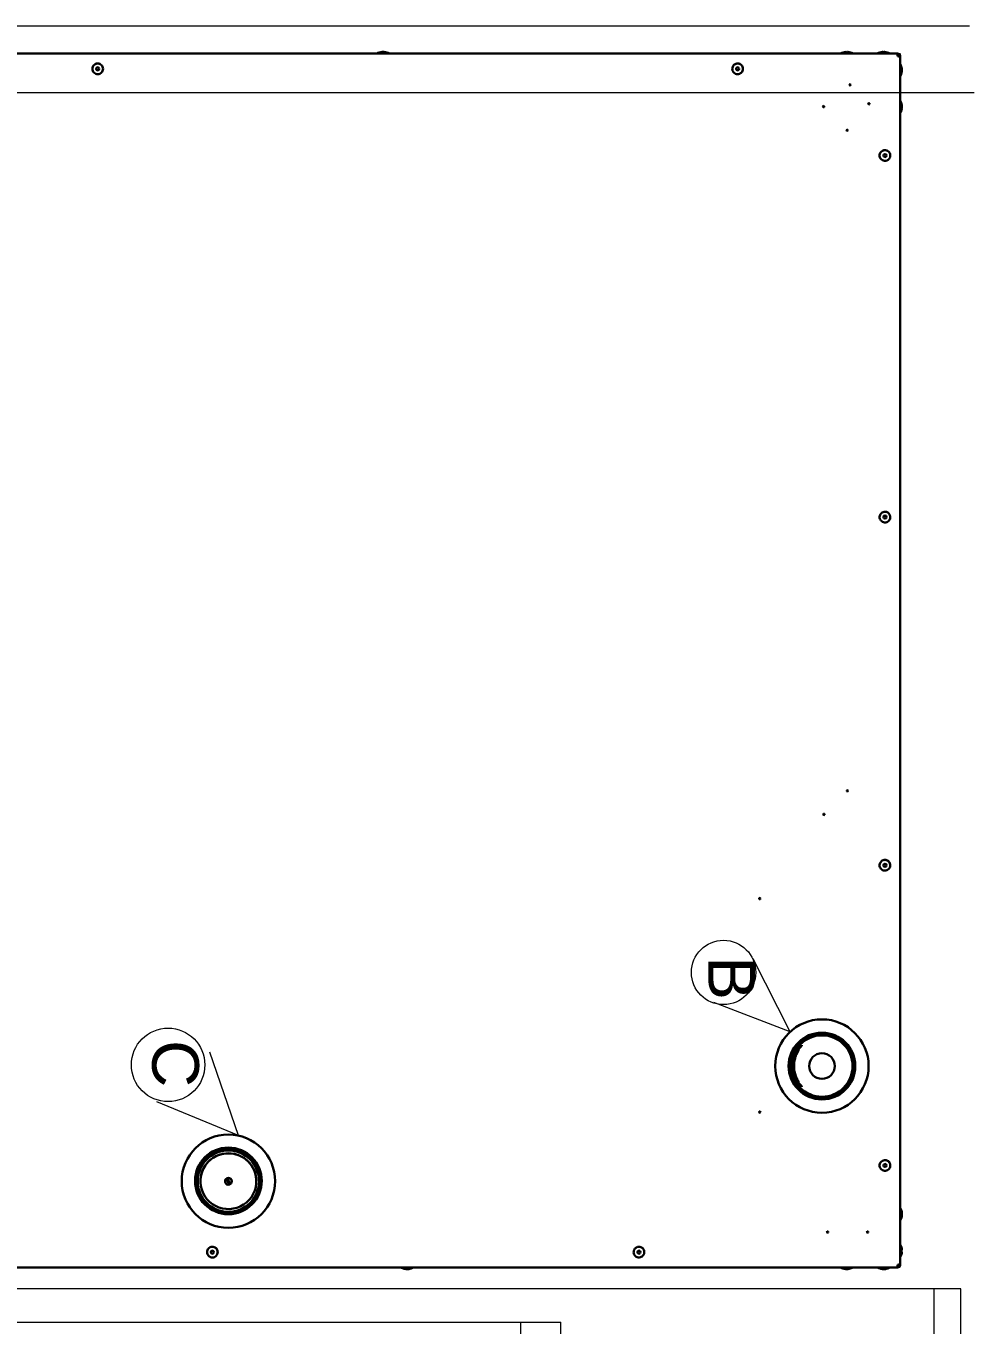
# Model space of a CAD drawing. Header units: millimetres. Extents: x -159872 to 386485, y -250577 to 158966.
# Drawn here: x 370505 to 371216, y 14256 to 15229 of the extents above; entities that cross this region are included whole.
import ezdxf

# ---------------------------------------------------------------- set-up
doc = ezdxf.new("R2010")
doc.units = ezdxf.units.MM
doc.layers.get('0').update_dxf_attribs({"lineweight": 25})
doc.layers.add('LDS-equipment-kitchen equipment', color=3, linetype='Continuous', lineweight=13)
doc.styles.add('Arial', font='Arial.ttf')

# ---------------------------------------------------------------- blocks, each defined once
blk = doc.blocks.new('Group-325')
at = {"layer": 'LDS-equipment-kitchen equipment', "lineweight": 5}
for p, q in [((310532.84, 50740.28), (309532.84, 50740.28)), ((309532.84, 50740.28), (309532.84, 50040.28)), ((310512.84, 50060.28), (310512.84, 50740.28)), ((310532.84, 50040.28), (310532.84, 50740.28)), ((309532.84, 50060.28), (310512.84, 50060.28)), ((309532.84, 50040.28), (310532.84, 50040.28))]:
    blk.add_line(p, q, dxfattribs=at)
at = {"layer": 'LDS-equipment-kitchen equipment', "linetype": 'Continuous', "lineweight": 5, "transparency": 33554534}
for p, q in [((309557.84, 50715.28), (310232.84, 50715.28)), ((309557.84, 50715.28), (309557.84, 50065.28)), ((309587.84, 50715.28), (309587.84, 50065.28)), ((310202.84, 50065.28), (310202.84, 50715.28)), ((310232.84, 50065.28), (310232.84, 50715.28)), ((309557.84, 50685.28), (310232.84, 50685.28)), ((309557.84, 50095.28), (310232.84, 50095.28)), ((309557.84, 50065.28), (310232.84, 50065.28))]:
    blk.add_line(p, q, dxfattribs=at)
at = {"layer": 'LDS-equipment-kitchen equipment', "linetype": 'Continuous', "lineweight": 5, "transparency": 33554559}
for p, q in [((310202.84, 50095.28), (309587.84, 50685.28)), ((310202.84, 50685.28), (309587.84, 50095.28))]:
    blk.add_line(p, q, dxfattribs=at)
at = {"layer": 'LDS-equipment-kitchen equipment', "linetype": 'Continuous', "lineweight": 5, "transparency": 33554534, "flags": 128}
for points in [[(310232.84, 50665.28), (310232.84, 50695.28), (310507.84, 50695.28), (310507.84, 50665.28), (310232.84, 50665.28)], [(310232.84, 50065.28), (310232.84, 50095.28), (310507.84, 50095.28), (310507.84, 50065.28), (310232.84, 50065.28)]]:
    blk.add_lwpolyline(points, close=True, dxfattribs=at)
blk = doc.blocks.new('SW_NOTE_0_5r')
at = {"color": 7, "linetype": 'Continuous', "lineweight": 5}
for q in [(409.565, 201.703), (412.834, 198.748)]:
    blk.add_line((415.03, 204.463), q, dxfattribs=at)
blk.add_circle((410.572, 199.47), 2.412, dxfattribs=at)
at = {"color": 7, "insert": (409.376, 201.831), "char_height": 3.5, "attachment_point": 1, "line_spacing_factor": 1.004016, "style": 'Arial'}
blk.add_mtext('B', dxfattribs=at)
blk = doc.blocks.new('SW_NOTE_0_6r')
at = {"color": 7, "linetype": 'Continuous', "lineweight": 5}
for q in [(416.537, 160.948), (420.261, 156.97)]:
    blk.add_line((422.801, 163.08), q, dxfattribs=at)
blk.add_circle((417.502, 157.807), 2.755, dxfattribs=at)
at = {"color": 7, "insert": (415.646, 160.114), "char_height": 3.5, "attachment_point": 1, "line_spacing_factor": 1.004016, "style": 'Arial'}
blk.add_mtext('C', dxfattribs=at)
blk = doc.blocks.new('Group-327')
at = {"layer": 'LDS-equipment-kitchen equipment', "linetype": 'Continuous', "lineweight": 13}
blk.add_line((309719.47, 51666.01), (310487.8, 51666.01), dxfattribs=at)
at = {"layer": 'LDS-equipment-kitchen equipment', "linetype": 'Continuous', "lineweight": 30}
for p, q in [((310485.47, 51666.27), (309731.47, 51666.27)), ((310485.47, 51666.27), (310485.47, 51664.27)), ((310486.47, 51664.27), (310486.47, 51663.98)), ((310487.47, 51663.98), (310486.47, 51663.98)), ((310487.47, 51664.27), (310487.47, 51663.98)), ((310487.47, 51663.98), (310487.47, 51663.27)), ((310487.47, 51663.27), (310487.47, 50759.27)), ((310411.22, 50918.92), (310411.22, 50919.13)), ((310413.72, 50922.69), (310413.72, 50922.94)), ((310411.22, 50895.41), (310411.22, 50895.62)), ((310413.72, 50891.6), (310413.72, 50891.85)), ((309962.47, 50821.01), (309962.47, 50820.96)), ((309980.97, 50820.94), (309980.97, 50820.77)), ((309982.05, 50822.82), (309982.05, 50822.89)), ((309982.05, 50822.89), (309984.16, 50818.45)), ((309982.14, 50822.62), (309984.07, 50818.54)), ((309982.77, 50823.23), (309982.77, 50823.16)), ((309984.79, 50818.88), (309982.86, 50822.96)), ((309985.97, 50820.77), (309985.97, 50820.94)), ((310004.47, 50820.96), (310004.47, 50821.01)), ((309984.16, 50818.45), (309984.16, 50818.38)), ((309668.47, 50756.27), (310485.47, 50756.27)), ((310114.95, 50755.39), (310115.41, 50755.29)), ((310485.47, 50758.27), (310485.47, 50756.27)), ((310486.47, 50758.56), (310486.47, 50758.27)), ((310487.47, 50758.56), (310486.47, 50758.56)), ((310487.47, 50759.27), (310487.47, 50758.56)), ((310487.47, 50758.56), (310487.47, 50758.27))]:
    blk.add_line(p, q, dxfattribs=at)
at = {"layer": 'LDS-equipment-kitchen equipment', "linetype": 'Continuous', "lineweight": 30, "flags": 128}
blk.add_lwpolyline([(309997.02, 50805.01), (309999, 50806.91), (310000.71, 50809.04), (310002.13, 50811.39), (310003.23, 50813.89), (310003.98, 50816.52), (310004.39, 50819.22), (310004.44, 50821.95), (310004.13, 50824.66), (310003.47, 50827.31), (310002.47, 50829.86), (310001.14, 50832.25), (309999.5, 50834.44), (309997.6, 50836.41), (309995.45, 50838.11), (309993.09, 50839.52), (309990.58, 50840.61), (309987.94, 50841.37), (309985.22, 50841.77), (309982.47, 50841.82), (309979.74, 50841.52), (309977.08, 50840.86), (309974.52, 50839.86), (309972.12, 50838.53), (309969.91, 50836.91), (309967.93, 50835.01), (309966.22, 50832.88), (309964.8, 50830.54), (309963.71, 50828.03), (309962.95, 50825.41), (309962.54, 50822.7), (309962.49, 50819.97), (309962.8, 50817.26), (309963.46, 50814.61), (309964.47, 50812.07), (309965.8, 50809.67), (309967.43, 50807.48), (309969.33, 50805.51), (309971.48, 50803.81), (309973.84, 50802.4), (309976.36, 50801.31), (309979, 50800.55), (309981.71, 50800.15), (309984.46, 50800.1), (309987.19, 50800.41), (309989.85, 50801.07), (309992.41, 50802.07), (309994.81, 50803.39), (309997.02, 50805.01)], dxfattribs=at)
at = {"layer": 'LDS-equipment-kitchen equipment', "linetype": 'Continuous', "lineweight": 30}
for centre, radius in [((309885.47, 51654.77), 1.15), ((309885.47, 51654.77), 1.1), ((310365.47, 51654.77), 1.15), ((310365.47, 51654.77), 1.1), ((310449.83, 51642.77), 0.5), ((310463.97, 51628.63), 0.5), ((310429.97, 51626.45), 0.5), ((310447.65, 51608.77), 0.5), ((310475.97, 51589.77), 1.15), ((310475.97, 51589.77), 1.1), ((310475.97, 51318.77), 1.15), ((310475.97, 51318.77), 1.1), ((310447.85, 51113.57), 0.5), ((310430.17, 51095.89), 0.5), ((310475.97, 51057.77), 1.15), ((310475.97, 51057.77), 1.1), ((310382.02, 51032.81), 0.5), ((310428.72, 50907.27), 35), ((310428.72, 50907.27), 25), ((310428.72, 50907.27), 24), ((310428.72, 50907.27), 23), ((310428.72, 50907.27), 9.61), ((310382.02, 50872.81), 0.5), ((309983.47, 50820.97), 35), ((309983.47, 50821.17), 25), ((309983.47, 50821.17), 24), ((309983.47, 50820.97), 23), ((310475.97, 50832.77), 1.15), ((310475.97, 50832.77), 1.1), ((310432.97, 50782.77), 0.5), ((310462.97, 50782.77), 0.5), ((309971.47, 50767.77), 1.15), ((309971.47, 50767.77), 1.1), ((310291.47, 50767.77), 1.15), ((310291.47, 50767.77), 1.1)]:
    blk.add_circle(centre, radius, dxfattribs=at)
for centre, radius, start, end in [((310099.47, 51657.47), 10, 94.06604, 118.35767), ((310099.46, 51657.47), 10, 61.64233, 85.97479), ((310447.42, 51657.47), 10, 93.58682, 118.35767), ((310447.4, 51657.47), 10, 61.64233, 86.4119), ((310474.92, 51657.47), 10, 93.80382, 118.35767), ((310474.9, 51657.47), 10, 61.64233, 86.20627), ((310485.47, 51664.27), 2, 0, 90), ((310485.47, 51664.27), 1, 0, 90), ((310478.67, 51653.71), 10, 4.82234, 28.35767), ((310478.67, 51653.72), 10, 331.64233, 355.21466), ((310478.67, 51626.21), 10, 7.7502, 28.35767), ((310478.67, 51626.22), 10, 331.64233, 352.35641), ((309983.47, 50820.92), 21, 0.24312, 179.75688), ((309983.47, 50820.93), 2.5, 0.22008, 179.77992), ((309983.46, 50820.77), 2.49, 124.41604, 286.33449), ((309983.46, 50820.82), 2.51, 105.95747, 124.3073), ((309983.47, 50820.77), 2.49, 304.41604, 106.33449), ((309983.47, 50820.86), 2.51, 285.95747, 304.3073), ((310478.67, 50796.32), 10, 3.81474, 28.35767), ((310478.67, 50796.33), 10, 331.64233, 356.19577), ((310478.67, 50768.82), 10, 3.47834, 28.35767), ((310478.67, 50768.83), 10, 331.64233, 356.50671), ((310117.47, 50765.07), 10, 241.64233, 246.47117), ((310117.46, 50765.07), 10, 281.98322, 289.57977), ((310117.46, 50765.07), 10, 290.61825, 298.35767), ((310474.92, 50765.07), 10, 241.64233, 251.39272), ((310474.9, 50765.07), 10, 288.57758, 298.35767), ((310485.47, 50758.27), 1, 270, 0), ((310485.47, 50758.27), 2, 270, 0)]:
    blk.add_arc(centre, radius, start, end, dxfattribs=at)
for points, knots in [([(310101.3, 51666.27), (310100.95, 51666.57), (310100.21, 51667.22), (310099.31, 51667.6), (310098.83, 51667.41), (310098.77, 51667.39)], [0, 0, 0, 0, 0.43341, 0.932907, 1, 1, 1, 1]), ([(310099.47, 51667.31), (310099.64, 51667.37), (310100.36, 51667.61), (310101.37, 51667.18), (310102.11, 51666.49), (310102.34, 51666.27)], [0, 0, 0, 0, 0.177628, 0.741204, 1, 1, 1, 1]), ([(310445.74, 51666.27), (310445.9, 51666.58), (310446.24, 51667.25), (310446.83, 51667.62), (310447.22, 51667.22), (310447.41, 51667.02)], [0, 0, 0, 0, 0.304772, 0.656015, 1, 1, 1, 1]), ([(310448.03, 51667.43), (310448.01, 51667.44), (310447.75, 51667.6), (310447.35, 51667.17), (310447.01, 51666.48), (310446.91, 51666.27)], [0, 0, 0, 0, 0.02968, 0.694646, 1, 1, 1, 1]), ([(310472.52, 51666.27), (310472.79, 51666.58), (310473.37, 51667.24), (310474.21, 51667.6), (310474.73, 51667.31), (310474.91, 51667.21)], [0, 0, 0, 0, 0.359654, 0.774148, 1, 1, 1, 1]), ([(310475.56, 51667.42), (310475.53, 51667.43), (310475.06, 51667.6), (310474.38, 51667.17), (310473.8, 51666.49), (310473.62, 51666.27)], [0, 0, 0, 0, 0.050904, 0.701325, 1, 1, 1, 1]), ([(309887.34, 51658.3), (309887.3, 51658.32), (309887.17, 51658.39), (309886.78, 51658.56), (309885.99, 51658.79), (309884.83, 51658.78), (309883.74, 51658.47), (309883.21, 51658.04), (309883.03, 51657.89)], [0, 0, 0, 0, 0.028364, 0.097227, 0.282305, 0.558611, 0.847509, 1, 1, 1, 1]), ([(310367.45, 51658.24), (310367.41, 51658.26), (310367.28, 51658.34), (310366.89, 51658.52), (310366.11, 51658.77), (310364.95, 51658.8), (310363.85, 51658.52), (310363.31, 51658.11), (310363.13, 51657.96)], [0, 0, 0, 0, 0.028364, 0.097227, 0.282305, 0.558611, 0.847509, 1, 1, 1, 1]), ([(310485.47, 51664.27), (310485.7, 51664.19), (310486.17, 51664.04), (310486.79, 51663.82), (310487.25, 51663.59), (310487.44, 51663.41), (310487.46, 51663.3), (310487.47, 51663.27)], [0, 0, 0, 0, 0.225341, 0.450723, 0.676104, 0.901486, 1, 1, 1, 1]), ([(310487.47, 51657.38), (310487.77, 51656.91), (310488.42, 51655.88), (310488.79, 51654.59), (310488.58, 51653.86), (310488.54, 51653.71)], [0, 0, 0, 0, 0.410929, 0.884517, 1, 1, 1, 1]), ([(310488.57, 51652.89), (310488.6, 51653.02), (310488.8, 51653.91), (310488.37, 51655.18), (310487.68, 51656.19), (310487.47, 51656.51)], [0, 0, 0, 0, 0.104972, 0.71834, 1, 1, 1, 1]), ([(310487.47, 51630.69), (310487.77, 51630.07), (310488.41, 51628.74), (310488.79, 51627.16), (310488.61, 51626.3), (310488.6, 51626.21)], [0, 0, 0, 0, 0.437753, 0.942256, 1, 1, 1, 1]), ([(310488.49, 51624.9), (310488.56, 51625.25), (310488.8, 51626.58), (310488.37, 51628.43), (310487.68, 51629.74), (310487.47, 51630.15)], [0, 0, 0, 0, 0.195702, 0.746892, 1, 1, 1, 1]), ([(310478.25, 51593.05), (310478.22, 51593.07), (310478.1, 51593.16), (310477.72, 51593.38), (310476.97, 51593.69), (310475.82, 51593.83), (310474.7, 51593.65), (310474.12, 51593.29), (310473.92, 51593.16)], [0, 0, 0, 0, 0.028364, 0.097227, 0.282305, 0.558611, 0.847509, 1, 1, 1, 1]), ([(310478.7, 51321.68), (310478.67, 51321.71), (310478.57, 51321.81), (310478.23, 51322.08), (310477.53, 51322.51), (310476.41, 51322.81), (310475.28, 51322.79), (310474.65, 51322.52), (310474.44, 51322.42)], [0, 0, 0, 0, 0.028364, 0.097227, 0.282305, 0.558611, 0.847509, 1, 1, 1, 1]), ([(310479.21, 51060.1), (310479.19, 51060.14), (310479.1, 51060.26), (310478.82, 51060.59), (310478.22, 51061.14), (310477.17, 51061.65), (310476.06, 51061.85), (310475.4, 51061.7), (310475.17, 51061.65)], [0, 0, 0, 0, 0.028364, 0.097227, 0.282305, 0.558611, 0.847509, 1, 1, 1, 1]), ([(310413.72, 50891.6), (310413.18, 50892.13), (310412.12, 50893.19), (310410.6, 50895.18), (310409.25, 50897.46), (310408.2, 50899.88), (310407.47, 50902.38), (310407.03, 50904.85), (310406.9, 50907.4), (310407.06, 50909.9), (310407.49, 50912.25), (310408.15, 50914.48), (310409.03, 50916.59), (310410.25, 50918.84), (310411.85, 50921.06), (310413.09, 50922.31), (310413.72, 50922.94)], [0, 0, 0, 0, 0.079945, 0.159859, 0.236728, 0.313508, 0.376715, 0.439876, 0.503312, 0.56675, 0.625699, 0.684683, 0.74858, 0.812522, 0.906226, 1, 1, 1, 1]), ([(310413.72, 50922.69), (310413.2, 50922.16), (310412.18, 50921.08), (310410.71, 50919.07), (310409.41, 50916.78), (310408.4, 50914.35), (310407.72, 50911.86), (310407.32, 50909.39), (310407.23, 50906.84), (310407.42, 50904.36), (310407.88, 50902.02), (310408.61, 50899.62), (310409.68, 50897.23), (310411.4, 50894.36), (310412.82, 50892.82), (310413.72, 50891.85)], [0, 0, 0, 0, 0.080623, 0.161213, 0.239164, 0.317027, 0.381621, 0.446171, 0.510973, 0.57578, 0.636535, 0.697326, 0.778567, 0.859905, 1, 1, 1, 1]), ([(310411.22, 50895.41), (310410.82, 50896.02), (310410.14, 50897.05), (310409.15, 50899.08), (310408.44, 50900.99), (310407.93, 50902.99), (310407.61, 50904.97), (310407.48, 50907.03), (310407.58, 50909.69), (310408.17, 50912.89), (310409.22, 50915.67), (310410.23, 50917.61), (310410.84, 50918.58), (310411.15, 50919.04), (310411.22, 50919.13)], [0, 0, 0, 0, 0.118098, 0.202149, 0.286136, 0.354815, 0.42345, 0.492365, 0.561277, 0.68907, 0.824327, 0.902463, 0.980597, 1, 1, 1, 1]), ([(310411.22, 50918.92), (310410.83, 50918.29), (310410.17, 50917.21), (310409.23, 50915.14), (310408.56, 50913.19), (310408.08, 50911.17), (310407.81, 50909.19), (310407.72, 50907.13), (310407.86, 50904.49), (310408.49, 50901.32), (310409.79, 50897.98), (310410.73, 50896.42), (310411.22, 50895.62)], [0, 0, 0, 0, 0.120634, 0.207192, 0.293682, 0.364098, 0.434472, 0.505091, 0.575711, 0.708271, 0.850079, 1, 1, 1, 1]), ([(310479.65, 50834.31), (310479.64, 50834.35), (310479.58, 50834.49), (310479.38, 50834.87), (310478.92, 50835.55), (310478.01, 50836.28), (310476.97, 50836.72), (310476.3, 50836.73), (310476.06, 50836.73)], [0, 0, 0, 0, 0.028364, 0.097227, 0.282305, 0.558611, 0.847509, 1, 1, 1, 1]), ([(309982.05, 50822.82), (309982.05, 50822.82), (309982.05, 50822.82), (309982.05, 50822.81), (309982.07, 50822.78), (309982.08, 50822.74), (309982.11, 50822.68), (309982.13, 50822.64), (309982.14, 50822.62)], [0, 0, 0, 0, 0.026107, 0.236658, 0.364129, 0.578975, 0.793734, 1, 1, 1, 1]), ([(309982.86, 50822.96), (309982.86, 50822.96), (309982.85, 50822.99), (309982.82, 50823.04), (309982.8, 50823.09), (309982.79, 50823.13), (309982.78, 50823.15), (309982.77, 50823.16), (309982.77, 50823.16)], [0, 0, 0, 0, 0.059154, 0.278841, 0.497451, 0.636149, 0.847325, 1, 1, 1, 1]), ([(309984.07, 50818.54), (309984.07, 50818.54), (309984.08, 50818.51), (309984.11, 50818.47), (309984.13, 50818.42), (309984.15, 50818.39), (309984.16, 50818.38), (309984.16, 50818.38), (309984.16, 50818.38)], [0, 0, 0, 0, 0.054508, 0.274299, 0.493057, 0.709231, 0.922481, 1, 1, 1, 1]), ([(309984.88, 50818.72), (309984.88, 50818.72), (309984.88, 50818.72), (309984.87, 50818.74), (309984.85, 50818.78), (309984.82, 50818.83), (309984.8, 50818.86), (309984.79, 50818.88)], [0, 0, 0, 0, 0.158714, 0.369193, 0.580835, 0.794899, 1, 1, 1, 1]), ([(310487.47, 50798.75), (310487.77, 50798.47), (310488.43, 50797.88), (310488.8, 50797.03), (310488.51, 50796.51), (310488.41, 50796.33)], [0, 0, 0, 0, 0.361108, 0.77728, 1, 1, 1, 1]), ([(310488.61, 50795.67), (310488.62, 50795.71), (310488.79, 50796.18), (310488.36, 50796.88), (310487.68, 50797.46), (310487.47, 50797.64)], [0, 0, 0, 0, 0.051752, 0.701592, 1, 1, 1, 1]), ([(310295.42, 50768.39), (310295.41, 50768.43), (310295.39, 50768.58), (310295.29, 50769), (310294.99, 50769.76), (310294.29, 50770.69), (310293.39, 50771.37), (310292.73, 50771.53), (310292.5, 50771.59)], [0, 0, 0, 0, 0.028364, 0.097227, 0.282305, 0.558611, 0.847509, 1, 1, 1, 1]), ([(309975.45, 50767.44), (309975.45, 50767.49), (309975.47, 50767.64), (309975.47, 50768.07), (309975.36, 50768.88), (309974.9, 50769.94), (309974.18, 50770.81), (309973.58, 50771.13), (309973.37, 50771.24)], [0, 0, 0, 0, 0.028364, 0.097227, 0.282305, 0.558611, 0.847509, 1, 1, 1, 1]), ([(310487.47, 50769.7), (310487.78, 50769.66), (310488.45, 50769.57), (310488.78, 50769.41), (310488.39, 50769.26), (310487.69, 50769.17), (310487.47, 50769.15)], [0, 0, 0, 0, 0.232642, 0.500758, 0.842891, 1, 1, 1, 1]), ([(310488.64, 50768.23), (310488.64, 50768.23), (310488.79, 50768.29), (310488.36, 50768.39), (310487.68, 50768.48), (310487.47, 50768.51)], [0, 0, 0, 0, 0.008832, 0.688085, 1, 1, 1, 1]), ([(310113.5, 50755.96), (310113.93, 50755.77), (310115.16, 50755.22), (310117.62, 50754.96), (310120.11, 50755.35), (310121.56, 50756.05), (310122.01, 50756.27)], [0, 0, 0, 0, 0.159684, 0.453291, 0.827954, 1, 1, 1, 1]), ([(310122.2, 50756.27), (310121.52, 50755.97), (310120.05, 50755.33), (310118.36, 50754.94), (310117.47, 50755.1), (310117.43, 50755.11)], [0, 0, 0, 0, 0.45228, 0.973526, 1, 1, 1, 1]), ([(310442.69, 50756.27), (310443.38, 50755.96), (310444.88, 50755.28), (310447.64, 50754.95), (310450.16, 50755.35), (310451.63, 50756.05), (310452.09, 50756.27)], [0, 0, 0, 0, 0.232642, 0.500758, 0.842891, 1, 1, 1, 1]), ([(310471.74, 50755.64), (310471.91, 50755.57), (310472.87, 50755.16), (310475.04, 50754.98), (310477.5, 50755.34), (310478.94, 50756.05), (310479.4, 50756.27)], [0, 0, 0, 0, 0.069352, 0.394521, 0.809459, 1, 1, 1, 1]), ([(310479.64, 50756.27), (310478.96, 50755.97), (310477.5, 50755.33), (310475.83, 50754.94), (310474.95, 50755.1), (310474.91, 50755.11)], [0, 0, 0, 0, 0.453494, 0.976138, 1, 1, 1, 1]), ([(310487.47, 50759.27), (310487.44, 50759.19), (310487.39, 50759.04), (310487.01, 50758.82), (310486.46, 50758.59), (310485.91, 50758.41), (310485.57, 50758.3), (310485.47, 50758.27)], [0, 0, 0, 0, 0.225341, 0.450723, 0.676104, 0.901486, 1, 1, 1, 1])]:
    blk.add_open_spline(points, degree=3, knots=knots, dxfattribs=at)
for points in [[(309887.65, 51658.12), (309888.06, 51657.78), (309888.87, 51657.11), (309889.48, 51655.61), (309889.5, 51654.01), (309888.9, 51652.52), (309887.78, 51651.38), (309886.31, 51650.75), (309884.71, 51650.74), (309883.22, 51651.33), (309882.08, 51652.45), (309881.45, 51653.93), (309881.43, 51655.53), (309882.03, 51657.01), (309883.15, 51658.16), (309884.62, 51658.78), (309886.24, 51658.83), (309887.18, 51658.35), (309887.65, 51658.12)], [(310367.75, 51658.05), (310368.15, 51657.7), (310368.94, 51657), (310369.5, 51655.48), (310369.47, 51653.89), (310368.83, 51652.42), (310367.68, 51651.31), (310366.19, 51650.73), (310364.58, 51650.76), (310363.12, 51651.4), (310362.01, 51652.56), (310361.42, 51654.05), (310361.46, 51655.65), (310362.1, 51657.12), (310363.26, 51658.23), (310364.74, 51658.8), (310366.36, 51658.8), (310367.29, 51658.3), (310367.75, 51658.05)], [(310478.54, 51592.83), (310478.9, 51592.45), (310479.63, 51591.68), (310480.05, 51590.12), (310479.88, 51588.53), (310479.11, 51587.13), (310477.86, 51586.13), (310476.32, 51585.68), (310474.73, 51585.86), (310473.32, 51586.63), (310472.32, 51587.88), (310471.88, 51589.42), (310472.05, 51591.01), (310472.82, 51592.41), (310474.08, 51593.41), (310475.61, 51593.85), (310477.22, 51593.7), (310478.1, 51593.12), (310478.54, 51592.83)], [(310478.96, 51321.42), (310479.26, 51320.99), (310479.86, 51320.13), (310480.06, 51318.52), (310479.66, 51316.98), (310478.69, 51315.7), (310477.31, 51314.89), (310475.72, 51314.67), (310474.17, 51315.08), (310472.9, 51316.05), (310472.09, 51317.43), (310471.87, 51319.01), (310472.27, 51320.56), (310473.24, 51321.84), (310474.63, 51322.65), (310476.2, 51322.86), (310477.78, 51322.48), (310478.56, 51321.78), (310478.96, 51321.42)], [(310479.41, 51059.8), (310479.63, 51059.32), (310480.05, 51058.36), (310479.93, 51056.74), (310479.24, 51055.3), (310478.05, 51054.23), (310476.54, 51053.71), (310474.94, 51053.8), (310473.5, 51054.49), (310472.43, 51055.69), (310471.9, 51057.2), (310471.99, 51058.8), (310472.69, 51060.24), (310473.88, 51061.31), (310475.4, 51061.83), (310476.99, 51061.74), (310478.46, 51061.06), (310479.09, 51060.22), (310479.41, 51059.8)], [(310479.78, 50833.97), (310479.88, 50833.46), (310480.08, 50832.42), (310479.6, 50830.87), (310478.61, 50829.63), (310477.2, 50828.86), (310475.61, 50828.68), (310474.07, 50829.13), (310472.82, 50830.13), (310472.05, 50831.53), (310471.88, 50833.13), (310472.32, 50834.66), (310473.33, 50835.91), (310474.73, 50836.68), (310476.32, 50836.86), (310477.85, 50836.41), (310479.13, 50835.42), (310479.56, 50834.46), (310479.78, 50833.97)], [(309975.41, 50767.09), (309975.26, 50766.58), (309974.96, 50765.57), (309973.82, 50764.42), (309972.37, 50763.77), (309970.76, 50763.73), (309969.27, 50764.3), (309968.11, 50765.41), (309967.46, 50766.87), (309967.42, 50768.47), (309968, 50769.97), (309969.1, 50771.13), (309970.57, 50771.77), (309972.17, 50771.81), (309973.66, 50771.24), (309974.81, 50770.13), (309975.5, 50768.66), (309975.44, 50767.61), (309975.41, 50767.09)], [(310295.46, 50768.03), (310295.43, 50767.5), (310295.38, 50766.45), (310294.54, 50765.06), (310293.28, 50764.09), (310291.73, 50763.67), (310290.14, 50763.88), (310288.76, 50764.69), (310287.78, 50765.96), (310287.37, 50767.5), (310287.58, 50769.09), (310288.38, 50770.48), (310289.65, 50771.45), (310291.2, 50771.87), (310292.79, 50771.66), (310294.17, 50770.85), (310295.18, 50769.58), (310295.36, 50768.55), (310295.46, 50768.03)]]:
    blk.add_open_spline(points, degree=3, dxfattribs=at)
at = {"layer": 'LDS-equipment-kitchen equipment', "xscale": 9.999999999998153, "yscale": 9.999999999998153, "zscale": 9.999999999998153, "rotation": 270}
for name in ['SW_NOTE_0_5r', 'SW_NOTE_0_6r']:
    blk.add_blockref(name, (308360.2, 55083.16), dxfattribs=at)
blk = doc.blocks.new('Group-338')
at = {"layer": 'LDS-equipment-kitchen equipment', "color": 202, "linetype": 'Continuous'}
for p, q in [((309041.89, 51686.89), (310539.3, 51686.89)), ((310542.79, 51636.74), (309091.98, 51636.88))]:
    blk.add_line(p, q, dxfattribs=at)
at = {"layer": 'LDS-equipment-kitchen equipment'}
for name in ['Group-327', 'Group-325']:
    blk.add_blockref(name, (0, 0), dxfattribs=at)

msp = doc.modelspace()

# ---------------------------------------------------------------- block references
at = {"layer": 'LDS-equipment-kitchen equipment', "color": 7}
msp.add_blockref('Group-338', (60673.51323, -36457.51522), dxfattribs=at)

doc.saveas('drawing.dxf')
